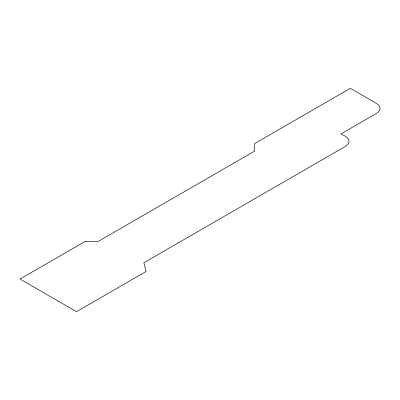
<?xml version="1.0" encoding="UTF-8"?>
<svg xmlns="http://www.w3.org/2000/svg" width="400" height="400" viewBox="0 0 400 400"><rect width="100%" height="100%" fill="white"/><g stroke="black" fill="none" stroke-linecap="round" stroke-linejoin="round"><path stroke-width="0.6" d="M85.195 241.405L20 279.045L76.5 311.665L146.045 271.515L143.87 262.735L345.425 146.37A12.295 7.095 0 0 0 345.425 136.33L341.075 133.82L376.4 113.43A12.295 7.095 0 0 0 376.4 103.39L350.32 88.335L254.7 143.54L254.7 151.07L98.235 241.405L85.195 241.405"/></g></svg>
